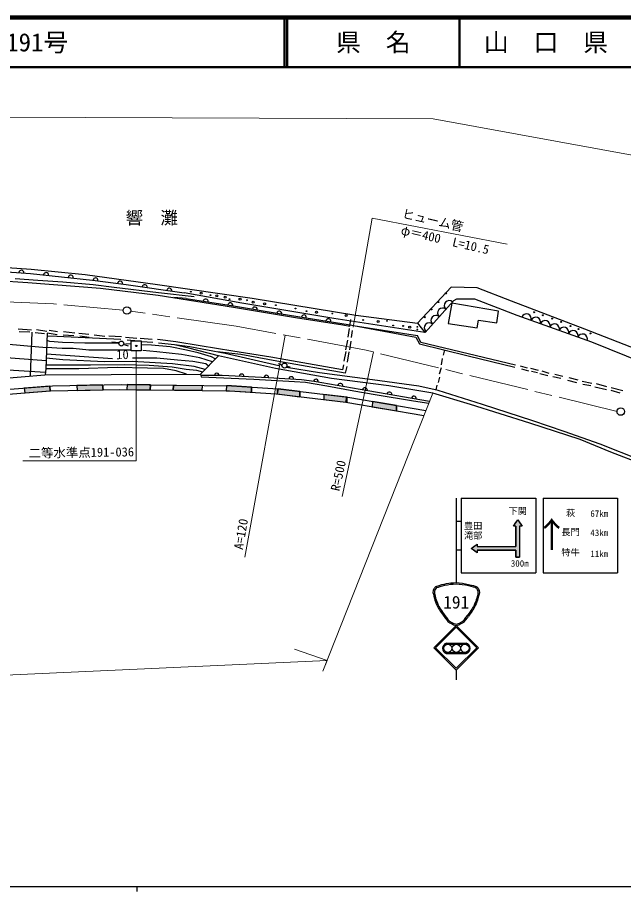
# Model space of a CAD drawing. Units: millimetres, scale not verified. Extents: x 40000 to 680000, y 20000 to 380000.
# Drawn here: x 244000 to 365985, y 204000 to 380000 of the extents above; entities that cross this region are included whole.
import ezdxf
from ezdxf.enums import TextEntityAlignment as Align

# ---------------------------------------------------------------- set-up
doc = ezdxf.new("R2010")
doc.units = ezdxf.units.MM
doc.header["$LTSCALE"] = 1000
doc.linetypes.add('CHAIN', pattern=[18.5, 12, -1.5, 3.5, -1.5])
for name, color, linetype, lineweight in [('M-BGD', 7, 'Continuous', 25), ('M-BMK', 2, 'CHAIN', 13), ('M-BMK-SRVR', 3, 'Continuous', 25), ('M-STR-HTXT', 7, 'Continuous', 13), ('M-STR-STRC', 7, 'Continuous', 25), ('M-TTL', 2, 'Continuous', 140), ('M-TTL-BAND', 7, 'Continuous', 25), ('M-TTL-LINE', 7, 'Continuous', 50), ('M-TTL-TXT', 7, 'Continuous', 50)]:
    doc.layers.add(name, color=color, linetype=linetype, lineweight=lineweight)
doc.layers.add('M-BMK-HTXT', color=7, linetype='Continuous')
doc.styles.add('ＭＳ ゴシック', font='')
doc.styles.get('ＭＳ ゴシック').set_extended_font_data('MS Gothic')

# ---------------------------------------------------------------- blocks, each defined once
blk = doc.blocks.new('open_arrow')
at = {"color": 0, "linetype": 'Continuous', "lineweight": -2}
blk.add_lwpolyline([(7.5, 1.25), (0, 0), (7.5, -1.25)], dxfattribs=at)

msp = doc.modelspace()

# ---------------------------------------------------------------- hatches: boundary and pattern name
at = {"layer": 'M-BGD'}
for points in [[(245360, 305370), (245481, 304408), (250604, 304804), (250484, 305765)], [(255927, 305910), (256004, 304917), (261214, 305025), (261138, 306019)], [(266067, 306084), (266037, 305075), (267904, 305051), (270725, 305014), (270755, 306022), (267904, 306059)], [(275382, 305961), (281152, 305886), (281122, 304877), (275352, 304953)], [(286054, 305821), (286024, 304813), (286668, 304805), (291090, 304531), (291121, 305557), (287075, 305808)], [(296454, 305218), (296263, 304197), (300831, 303643), (300862, 304692)], [(305688, 304107), (305656, 303058), (310079, 302522), (310325, 303544)], [(315431, 302681), (315399, 301614), (320284, 300781), (320316, 301848)]]:
    msp.add_hatch(color=256, dxfattribs=at).paths.add_polyline_path(points)
at = {"layer": 'M-STR-STRC'}
msp.add_hatch(color=256, dxfattribs=at).paths.add_polyline_path([(344308, 277584), (343808, 277584), (344683, 278834), (345558, 277584), (345058, 277584), (345058, 271334), (344308, 271334), (344308, 272709), (336557, 272709), (336557, 272209), (335307, 273084), (336557, 273959), (336557, 273459), (344308, 273459)])

# ---------------------------------------------------------------- linework, layer by layer
at = {"layer": 'M-BGD'}
for p, q in [((233082, 329421), (246620, 328468)), ((233492, 330291), (246773, 329318)), ((246773, 329318), (257611, 328226)), ((246620, 328468), (259087, 327138)), ((257611, 328226), (272182, 326261)), ((236676, 327247), (246105, 326651)), ((248119, 327019), (243533, 327346)), ((246105, 326651), (260736, 325500)), ((253141, 326701), (248119, 327019)), ((259236, 326195), (253141, 326701)), ((259087, 327138), (265896, 326225)), ((263454, 325639), (259236, 326195)), ((272387, 324567), (263454, 325639)), ((265896, 326225), (277568, 324557)), ((272182, 326261), (291239, 323502)), ((331293, 325728), (324529, 318429)), ((336504, 325529), (331293, 325728)), ((260736, 325500), (272329, 324110)), ((272329, 324110), (287495, 321668)), ((279543, 323724), (272387, 324567)), ((289175, 322469), (277568, 324557)), ((343440, 322873), (336504, 325529)), ((277939, 323422), (275477, 323601)), ((277939, 323422), (287487, 321933)), ((307676, 319412), (289175, 322469)), ((291239, 323502), (312083, 320087)), ((331770, 322940), (326029, 316568)), ((331453, 322444), (330659, 318355)), ((340803, 320837), (331453, 322444)), ((332351, 323272), (331770, 322940)), ((336068, 323272), (332351, 323272)), ((344564, 319986), (336068, 323272)), ((358176, 317215), (343440, 322873)), ((287487, 321933), (296678, 320365)), ((287495, 321668), (299934, 319571)), ((296678, 320365), (303765, 319273)), ((340485, 318514), (340803, 320837)), ((299934, 319571), (309463, 318082)), ((303765, 319273), (310535, 318162)), ((326018, 316554), (307676, 319412)), ((310892, 317864), (311090, 319154)), ((312083, 320087), (324529, 318429)), ((336535, 317521), (336773, 319070)), ((336773, 319070), (340485, 318514)), ((359582, 314593), (344564, 319986)), ((244135, 317333), (246795, 317134)), ((247807, 317154), (249911, 316856)), ((252075, 316717), (250368, 316956)), ((309463, 318082), (310892, 317864)), ((310755, 317353), (310477, 315606)), ((310535, 318162), (324187, 315645)), ((311366, 316939), (311168, 315589)), ((311596, 317966), (324525, 315933)), ((324529, 318429), (326018, 316554)), ((324531, 318426), (324531, 318426)), ((330659, 318355), (336535, 317521)), ((370605, 312402), (358176, 317215)), ((222379, 315869), (249868, 313558)), ((246477, 316638), (244313, 316678)), ((246889, 316630), (246527, 307822)), ((249455, 316301), (247529, 316519)), ((249971, 316400), (249714, 309266)), ((251917, 315738), (249951, 315856)), ((251996, 316082), (249971, 316400)), ((264781, 315142), (251917, 315738)), ((255370, 315864), (253167, 316042)), ((255569, 316400), (253266, 316698)), ((258388, 316162), (256343, 316340)), ((258428, 315586), (256522, 315804)), ((261584, 315784), (259420, 316023)), ((264939, 315705), (262398, 315804)), ((268055, 315368), (265733, 315566)), ((271093, 315129), (268671, 315348)), ((275897, 314712), (272165, 315129)), ((324187, 315645), (324922, 314266)), ((325200, 314564), (324525, 315933)), ((252969, 313316), (249868, 313558)), ((250508, 314785), (249918, 314940)), ((253088, 314547), (250508, 314785)), ((255232, 313316), (252969, 313316)), ((257535, 314388), (253088, 314547)), ((258329, 312998), (255232, 313316)), ((264205, 314388), (257535, 314388)), ((264442, 314502), (262965, 314594)), ((265458, 314163), (266290, 313886)), ((266905, 314269), (265753, 314249)), ((267639, 314904), (266091, 315023)), ((266912, 312870), (266912, 314870)), ((266912, 314870), (268912, 314870)), ((268912, 314870), (268912, 312870)), ((271212, 314547), (268949, 314705)), ((270974, 313991), (268989, 314070)), ((274746, 313673), (270974, 313991)), ((275580, 314110), (272364, 314428)), ((278041, 312998), (274746, 313673)), ((278517, 313435), (275580, 314110)), ((278676, 313673), (275580, 314110)), ((280800, 313899), (275897, 314712)), ((284433, 311887), (278517, 313435)), ((285783, 312363), (278676, 313673)), ((287351, 312807), (280800, 313899)), ((310398, 315030), (310040, 313085)), ((311088, 314835), (310810, 313088)), ((324922, 314266), (334688, 311864)), ((344217, 309998), (325200, 314564)), ((378567, 306975), (359582, 314593)), ((249771, 310868), (222369, 312955)), ((249822, 312279), (263093, 311331)), ((266706, 313038), (258329, 312998)), ((268912, 312870), (266912, 312870)), ((272026, 312681), (269247, 312959)), ((277029, 312125), (272026, 312681)), ((280721, 311450), (277029, 312125)), ((280384, 312442), (278041, 312998)), ((283083, 311688), (280384, 312442)), ((284433, 311887), (280860, 308194)), ((283805, 311237), (283083, 311688)), ((288934, 312135), (284184, 312658)), ((295907, 309306), (284433, 311887)), ((296582, 309862), (285783, 312363)), ((294973, 311596), (287351, 312807)), ((296200, 310825), (288934, 312135)), ((298031, 311040), (294973, 311596)), ((310060, 312747), (309703, 310802)), ((310691, 312651), (310334, 310586)), ((329977, 313058), (329659, 312026)), ((334688, 311864), (344118, 309581)), ((222340, 310383), (249648, 308568)), ((249742, 310060), (258686, 310060)), ((253128, 311053), (249790, 311398)), ((261505, 310656), (253128, 311053)), ((258686, 310060), (265475, 310140)), ((267063, 310735), (261505, 310656)), ((265475, 310140), (270478, 310021)), ((275202, 310259), (267063, 310735)), ((267183, 311490), (272026, 311490)), ((270478, 310021), (275123, 309663)), ((272026, 311490), (276235, 311053)), ((279530, 309703), (275202, 310259)), ((276235, 311053), (279292, 310775)), ((279292, 310775), (281912, 310338)), ((283273, 310688), (280721, 311450)), ((281912, 310338), (282478, 309866)), ((309937, 308403), (296200, 310825)), ((297247, 310022), (296523, 310238)), ((309405, 309075), (298031, 311040)), ((298232, 309807), (298909, 309653)), ((309643, 310028), (309405, 309075)), ((329500, 311311), (329302, 310080)), ((346678, 309402), (345269, 309779)), ((235014, 306844), (249505, 308075)), ((249505, 308075), (262845, 308115)), ((249714, 309266), (249603, 308075)), ((256344, 309266), (249714, 309266)), ((264086, 309504), (256344, 309266)), ((262845, 308115), (280860, 308194)), ((270200, 309385), (264086, 309504)), ((273416, 309346), (270200, 309385)), ((275917, 308869), (273416, 309346)), ((275123, 309663), (277982, 309187)), ((278021, 308194), (275917, 308869)), ((277982, 309187), (280006, 308949)), ((281765, 309129), (279530, 309703)), ((280006, 308949), (281269, 308617)), ((280860, 308194), (280964, 307638)), ((307222, 307281), (295907, 309306)), ((304800, 308472), (298170, 309544)), ((315480, 307043), (304800, 308472)), ((310294, 309753), (309937, 308403)), ((329262, 309445), (328905, 308174)), ((345428, 309243), (346837, 308866)), ((348842, 308926), (347353, 309323)), ((347473, 308767), (348683, 308489)), ((349160, 308330), (350768, 307913)), ((351046, 308310), (349597, 308767)), ((353785, 307715), (352157, 308092)), ((285183, 307887), (280912, 307916)), ((280964, 307638), (291545, 307142)), ((294473, 307430), (285183, 307887)), ((291545, 307142), (299763, 306725)), ((301143, 307053), (294473, 307430)), ((299763, 306725), (302006, 306567)), ((303723, 306715), (301143, 307053)), ((302006, 306567), (306274, 305812)), ((312994, 305107), (303723, 306715)), ((318776, 305812), (307222, 307281)), ((324810, 305772), (315480, 307043)), ((328944, 307539), (328666, 306507)), ((351741, 307695), (353348, 307377)), ((354738, 306980), (356544, 306524)), ((356842, 306941), (355036, 307437)), ((359621, 306306), (357696, 306703)), ((240386, 304016), (250639, 304805)), ((240793, 305019), (251046, 305808)), ((245360, 305370), (245481, 304408)), ((250484, 305765), (250604, 304804)), ((250639, 304805), (264544, 305095)), ((251046, 305808), (264951, 306098)), ((255927, 305910), (256004, 304917)), ((261138, 306019), (261214, 305025)), ((264544, 305095), (286668, 304805)), ((264951, 306098), (287075, 305808)), ((266067, 306084), (266037, 305075)), ((270755, 306022), (270725, 305014)), ((275382, 305961), (275352, 304953)), ((281152, 305886), (281122, 304877)), ((286054, 305821), (286024, 304813)), ((286668, 304805), (296049, 304223)), ((287075, 305808), (296456, 305227)), ((291121, 305557), (291090, 304531)), ((296294, 305237), (296263, 304197)), ((296456, 305227), (310486, 303525)), ((300862, 304692), (300831, 303643)), ((306274, 305812), (311694, 304839)), ((311694, 304839), (315982, 304085)), ((326946, 302691), (312994, 305107)), ((327592, 304327), (318776, 305812)), ((328701, 304859), (324810, 305772)), ((328428, 305991), (328230, 305038)), ((337594, 302080), (328701, 304859)), ((357775, 306186), (359383, 305869)), ((360237, 305650), (362579, 305075)), ((362639, 305650), (360515, 306226)), ((363433, 304975), (365259, 304420)), ((365835, 304817), (363473, 305432)), ((296049, 304223), (310079, 302522)), ((305688, 304107), (305656, 303058)), ((310325, 303544), (310293, 302485)), ((310486, 303525), (326226, 300840)), ((315982, 304085), (323704, 302815)), ((323704, 302815), (326796, 302312)), ((335212, 302080), (327592, 304327)), ((310079, 302522), (325819, 299837)), ((315431, 302681), (315399, 301614)), ((320316, 301848), (320284, 300781)), ((347123, 298308), (335212, 302080)), ((347718, 298785), (337594, 302080)), ((357287, 295013), (347123, 298308)), ((354071, 296601), (347718, 298785)), ((361257, 294060), (354071, 296601)), ((363401, 292472), (357287, 295013)), ((369396, 290844), (361257, 294060)), ((371659, 289336), (363401, 292472))]:
    msp.add_line(p, q, dxfattribs=at)
for points in [[(245360, 305370), (245481, 304408), (250604, 304804), (250484, 305765)], [(255927, 305910), (256004, 304917), (261214, 305025), (261138, 306019)], [(266067, 306084), (266037, 305075), (267904, 305051), (270725, 305014), (270755, 306022), (267904, 306059)], [(275382, 305961), (281152, 305886), (281122, 304877), (275352, 304953)], [(286054, 305821), (286024, 304813), (286668, 304805), (291090, 304531), (291121, 305557), (287075, 305808)], [(296454, 305218), (296263, 304197), (300831, 303643), (300862, 304692)], [(305688, 304107), (305656, 303058), (310079, 302522), (310325, 303544)], [(315431, 302681), (315399, 301614), (320284, 300781), (320316, 301848)]]:
    msp.add_lwpolyline(points, close=True, dxfattribs=at)
for centre, radius in [((278907, 324780), 80), ((280947, 324498), 200), ((282847, 324076), 80), ((284148, 323971), 200), ((285801, 323689), 200), ((330227, 324450), 100), ((286681, 323267), 80), ((288791, 323267), 200), ((290198, 323056), 80), ((291465, 322669), 200), ((293751, 322353), 200), ((296002, 322071), 80), ((328717, 322674), 100), ((299942, 321403), 80), ((302158, 320875), 80), ((304163, 320629), 200), ((307364, 320383), 80), ((327323, 321214), 100), ((347983, 320650), 100), ((310143, 319996), 200), ((313590, 319081), 80), ((316615, 318800), 200), ((318374, 318906), 80), ((325995, 319638), 100), ((349758, 320036), 100), ((351600, 319372), 100), ((353442, 318692), 100), ((319605, 317991), 80), ((321645, 317886), 80), ((322946, 317639), 200), ((324494, 317710), 80), ((324494, 317182), 80), ((355317, 317862), 100), ((356944, 317265), 100), ((359317, 316369), 100), ((264904, 314348), 500), ((267912, 313870), 150), ((297724, 309914), 500)]:
    msp.add_circle(centre, radius, dxfattribs=at)
for centre, radius, start, end in [((244784, 328597), 500, 355.97409, 175.97409), ((249762, 328133), 500, 353.91027, 173.91027), ((254734, 327602), 500, 353.91027, 173.91027), ((259704, 327055), 500, 352.36159, 172.36159), ((264659, 326391), 500, 352.36159, 172.36159), ((269611, 325694), 500, 351.8699, 171.8699), ((274560, 324987), 500, 351.8699, 171.8699), ((281900, 322804), 500, 351.13751, 171.13751), ((286840, 322034), 500, 351.13751, 171.13751), ((330907, 321982), 1000, 47.97983, 227.97983), ((291771, 321202), 500, 350.31708, 170.31708), ((296700, 320362), 500, 351.24162, 170.35672), ((329569, 320497), 1000, 47.97983, 227.97983), ((301641, 319600), 500, 351.24178, 171.24178), ((306579, 318811), 500, 350.67397, 170.67397), ((328230, 319011), 1000, 47.97983, 227.97983), ((346426, 319317), 1000, 340.24597, 160.24597), ((348309, 318641), 1000, 340.24597, 160.24597), ((350191, 317965), 1000, 340.24597, 160.24597), ((326891, 317525), 1000, 47.97983, 227.97983), ((352073, 317289), 1000, 340.24597, 160.24597), ((353956, 316614), 1000, 340.24597, 160.24597), ((355838, 315938), 1000, 340.24597, 160.24597), ((357720, 315262), 1000, 340.24597, 160.24597), ((284124, 307894), 500, 359.6005, 179.6005), ((289119, 307693), 500, 357.18645, 177.18645), ((294113, 307448), 500, 357.06763, 177.18683), ((299105, 307168), 500, 356.76351, 176.76351), ((304075, 306655), 500, 350.14781, 170.85685), ((309001, 305800), 500, 350.16008, 170.16008), ((313928, 304946), 500, 350.17472, 170.17472), ((318855, 304092), 500, 350.17472, 170.17472), ((323781, 303239), 500, 350.17472, 170.17472)]:
    msp.add_arc(centre, radius, start, end, dxfattribs=at)
at = {"layer": 'M-BMK'}
for p, q in [((251218, 322321), (229255, 323248)), ((265275, 321043), (251218, 322321)), ((288008, 317873), (266771, 320861)), ((314188, 313007), (288008, 317873)), ((364676, 300686), (314188, 313007))]:
    msp.add_line(p, q, dxfattribs=at)
at = {"layer": 'M-BMK-SRVR'}
for centre in [(266028, 320994), (365430, 300647)]:
    msp.add_circle(centre, 755, dxfattribs=at)
at = {"layer": 'M-STR-HTXT'}
for p, q in [((327643, 359561), (70238, 360607)), ((436747, 339733), (327643, 359561)), ((311537, 317625), (315360, 339565)), ((315360, 339565), (342559, 334375)), ((289740, 271305), (297890, 316036)), ((309324, 283533), (315659, 312648)), ((327592, 304327), (305490, 248376)), ((306329, 250499), (299785, 252773)), ((306329, 250499), (158686, 243755)), ((306329, 250499), (305490, 248376))]:
    msp.add_line(p, q, dxfattribs=at)
msp.add_lwpolyline([(267904, 312756), (267904, 290713), (245046, 290734)], dxfattribs=at)
at = {"layer": 'M-STR-STRC'}
for p, q in [((332307, 283200), (332307, 266200)), ((333307, 283200), (333307, 268200)), ((333307, 283200), (348307, 283200)), ((348307, 283200), (348307, 268200)), ((349799, 283200), (364799, 283200)), ((349799, 283200), (349799, 268200)), ((364799, 283200), (364799, 268200)), ((332307, 278575), (333307, 278575)), ((343808, 277584), (344308, 278299)), ((344308, 278299), (344683, 278834)), ((344683, 278834), (345058, 278299)), ((345058, 278299), (345558, 277584)), ((344308, 277584), (343808, 277584)), ((344308, 277584), (344308, 273459)), ((345058, 277584), (345058, 273459)), ((345558, 277584), (345058, 277584)), ((332307, 272825), (333307, 272825)), ((335307, 273084), (335843, 273459)), ((335843, 272709), (335307, 273084)), ((335843, 273459), (336557, 273959)), ((336557, 273959), (336557, 273459)), ((336557, 273459), (344308, 273459)), ((345058, 273459), (345058, 272709)), ((336557, 272209), (335843, 272709)), ((336557, 272709), (336557, 272209)), ((336557, 272709), (344308, 272709)), ((344308, 272709), (344308, 271334)), ((344308, 271334), (345058, 271334)), ((345058, 272709), (345058, 271334)), ((333307, 268200), (348307, 268200)), ((349799, 268200), (364799, 268200)), ((327807, 253095), (332307, 257595)), ((328161, 253095), (332307, 257242)), ((336808, 253095), (332307, 257595)), ((336454, 253095), (332307, 257242)), ((330614, 253792), (329956, 253792)), ((330341, 254009), (334343, 254013)), ((330614, 253792), (332331, 253792)), ((332331, 253792), (334062, 253792)), ((334062, 253792), (334744, 253792)), ((327807, 253095), (332307, 248594)), ((328161, 253095), (332307, 248948)), ((330614, 252147), (329932, 252147)), ((330312, 251918), (334345, 251922)), ((330614, 252147), (332331, 252147)), ((332307, 248948), (336454, 253095)), ((332308, 248595), (336808, 253095)), ((332331, 252147), (334062, 252147)), ((334062, 252147), (334748, 252147)), ((332308, 248595), (332308, 246595))]:
    msp.add_line(p, q, dxfattribs=at)
msp.add_lwpolyline([(344308, 277584), (343808, 277584), (344683, 278834), (345558, 277584), (345058, 277584), (345058, 271334), (344308, 271334), (344308, 272709), (336557, 272709), (336557, 272209), (335307, 273084), (336557, 273959), (336557, 273459), (344308, 273459)], close=True, dxfattribs=at)
for centre in [(330614, 252969), (332331, 252969), (334062, 252969)]:
    msp.add_circle(centre, 822, dxfattribs=at)
for centre, radius, start, end in [((330680, 252959), 1104, 107.88939, 250.54484), ((334027, 252967), 1092, 286.90041, 73.19594)]:
    msp.add_arc(centre, radius, start, end, dxfattribs=at)
for points, knots in [([(328307, 265451), (330007, 265981), (330718, 266206), (332307, 266200), (333897, 266193), (336069, 265525), (336307, 265451)], [0, 0, 0, 0, 1, 1, 1, 2, 2, 2, 2]), ([(328405, 265213), (329142, 265442), (330756, 265945), (332307, 265945), (333858, 265945), (335971, 265293), (336209, 265220)], [0, 0, 0, 0, 1, 1, 1, 2, 2, 2, 2]), ([(328307, 265451), (328071, 265305), (327959, 265183), (327807, 264951), (327487, 264461), (327673, 264027), (327807, 263451)], [0, 0, 0, 0, 1, 1, 1, 2, 2, 2, 2]), ([(328401, 265217), (328346, 265168), (328167, 265011), (328057, 264848), (327770, 264421), (327989, 263709), (328045, 263531)], [0, 0, 0, 0, 1, 1, 1, 2, 2, 2, 2]), ([(336211, 265220), (336267, 265171), (336446, 265012), (336557, 264848), (336846, 264421), (336625, 263707), (336569, 263529)], [0, 0, 0, 0, 1, 1, 1, 2, 2, 2, 2]), ([(336307, 265451), (336544, 265305), (336656, 265183), (336807, 264951), (337128, 264461), (336942, 264027), (336807, 263451)], [0, 0, 0, 0, 1, 1, 1, 2, 2, 2, 2]), ([(327807, 263451), (327987, 262753), (328075, 262524), (328307, 261951), (328736, 260897), (329045, 260542), (329807, 259451)], [0, 0, 0, 0, 1, 1, 1, 2, 2, 2, 2]), ([(328045, 263531), (328222, 262844), (328308, 262619), (328536, 262057), (328960, 261011), (329267, 260661), (330022, 259580)], [0, 0, 0, 0, 1, 1, 1, 2, 2, 2, 2]), ([(336570, 263531), (336393, 262844), (336307, 262619), (336079, 262057), (335655, 261011), (335348, 260661), (334593, 259580)], [0, 0, 0, 0, 1, 1, 1, 2, 2, 2, 2]), ([(336807, 263451), (336627, 262753), (336540, 262524), (336307, 261951), (335879, 260897), (335570, 260542), (334807, 259451)], [0, 0, 0, 0, 1, 1, 1, 2, 2, 2, 2]), ([(329807, 259451), (330357, 258725), (330567, 258323), (331307, 257951), (331678, 257766), (331893, 257595), (332307, 257595), (332722, 257595), (332937, 257766), (333307, 257951), (334048, 258323), (334258, 258725), (334807, 259451)], [0, 0, 0, 0, 1, 1, 1, 2, 2, 2, 3, 3, 3, 4, 4, 4, 4]), ([(329984, 259628), (330519, 258921), (330719, 258521), (331444, 258168), (331766, 258011), (331950, 257860), (332307, 257860), (332665, 257860), (332849, 258011), (333170, 258168), (333896, 258521), (334096, 258921), (334631, 259628)], [0, 0, 0, 0, 1, 1, 1, 2, 2, 2, 3, 3, 3, 4, 4, 4, 4])]:
    msp.add_open_spline(points, degree=3, knots=knots, dxfattribs=at)
at = {"layer": 'M-TTL'}
msp.add_line((680000, 380000), (40000, 380000), dxfattribs=at)
at = {"layer": 'M-TTL-BAND'}
for p, q in [((40000, 205000), (579000, 205000)), ((268000, 205000), (268000, 204000))]:
    msp.add_line(p, q, dxfattribs=at)
at = {"layer": 'M-TTL-LINE'}
for p, q in [((297750, 380000), (297750, 370000)), ((298250, 380000), (298250, 370000)), ((333000, 380000), (333000, 370000)), ((40000, 370000), (680000, 370000))]:
    msp.add_line(p, q, dxfattribs=at)

# ---------------------------------------------------------------- block references
at = {"layer": 'M-STR-HTXT', "rotation": 270}
msp.add_blockref('open_arrow', (267904, 312756), dxfattribs=at)

# ---------------------------------------------------------------- texts
at = {"layer": 'M-BGD', "style": 'ＭＳ ゴシック'}
msp.add_text('10', height=1833, rotation=0.724, dxfattribs=at).set_placement((265148, 310656), align=Align.BOTTOM_CENTER)
at = {"layer": 'M-BMK-HTXT', "style": 'ＭＳ ゴシック'}
msp.add_text('響\u3000灘', height=2566, rotation=0.062, dxfattribs=at).set_placement((271034, 337605), align=Align.BOTTOM_CENTER)
at = {"layer": 'M-STR-HTXT', "style": 'ＭＳ ゴシック'}
for s, rotation, p in [('ヒューム管', 347.039, (327265, 337764)), ('φ＝400\u3000L=10.5', 347.039, (329741, 333788)), ('二等水準点191-036', 0.724, (256866, 290949)), ('R=500', 77.735, (310008, 287443)), ('A=120', 80.151, (290427, 275733))]:
    msp.add_text(s, height=1833, rotation=rotation, dxfattribs=at).set_placement(p, align=Align.BOTTOM_CENTER)
at = {"layer": 'M-STR-STRC', "style": 'ＭＳ ゴシック'}
for s, height, p in [('下関', 1320, (344697, 279546)), ('萩', 1320, (355330, 279177)), ('豊田', 1320, (335724, 276587)), ('滝部', 1320, (335725, 274626)), ('長門', 1320, (355330, 275318)), ('特牛', 1320, (355330, 271235)), ('191', 2566, (332307, 260201))]:
    msp.add_text(s, height=height, dxfattribs=at).set_placement(p, align=Align.BOTTOM_CENTER)
for s, p in [('67km', (359311, 279047)), ('43km', (359311, 275179)), ('11km', (359311, 270932))]:
    msp.add_text(s, height=1320, dxfattribs=at).set_placement(p, align=Align.BOTTOM_LEFT)
for s, height, p in [('↑', 5132, (351532, 275875)), ('300m', 1320, (345098, 270065))]:
    msp.add_text(s, height=height, dxfattribs=at).set_placement(p, align=Align.MIDDLE_CENTER)
at = {"layer": 'M-TTL-TXT', "style": 'ＭＳ ゴシック'}
msp.add_text('一般国道\u3000191号', height=3666, dxfattribs=at).set_placement((216734, 375000), align=Align.MIDDLE_LEFT)
for s, p in [('県\u3000名', (315625, 375000)), ('山\u3000口\u3000県', (350375, 375000))]:
    msp.add_text(s, height=3666, dxfattribs=at).set_placement(p, align=Align.MIDDLE_CENTER)

doc.saveas('drawing.dxf')
